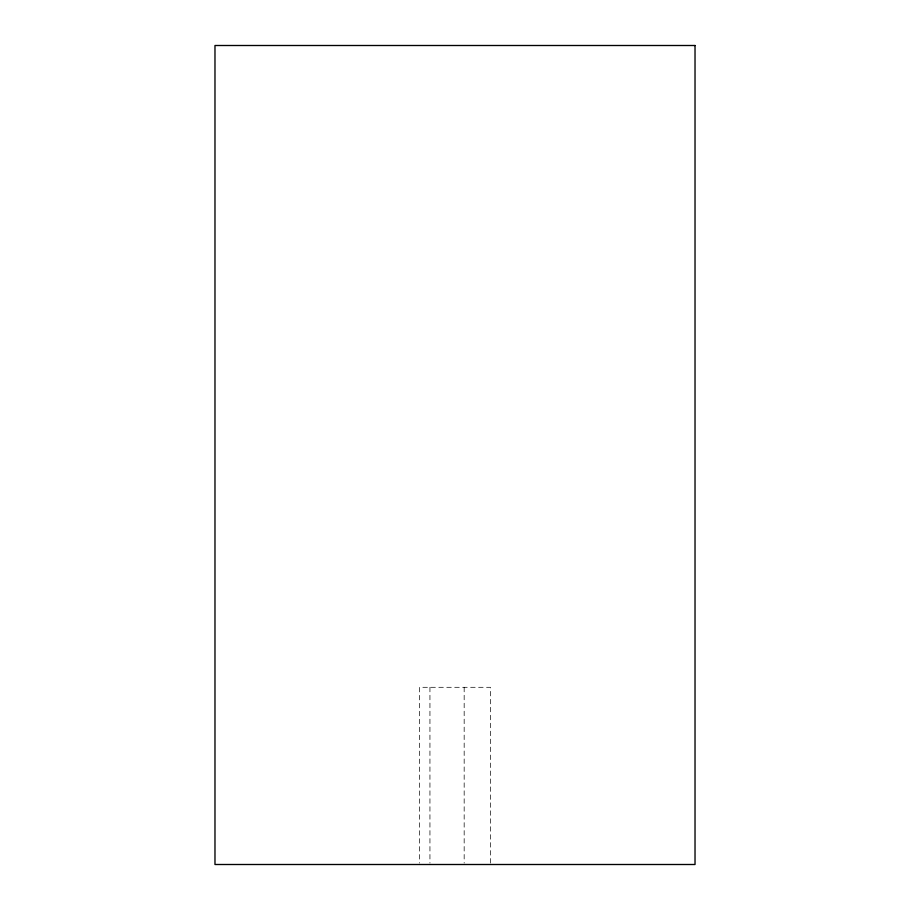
<?xml version="1.0" encoding="UTF-8"?>
<svg xmlns="http://www.w3.org/2000/svg" width="910" height="910" viewBox="0 0 910 910"><rect width="100%" height="100%" fill="white"/><g stroke="black" fill="none" stroke-linecap="round" stroke-linejoin="round"><path stroke-width="0.68" stroke-dasharray="4.55 3.41" d="M490.445 863.078L490.445 687.3L419.555 687.3L419.555 863.078M464.168 687.3L464.168 863.078M429.941 687.3L429.941 863.078"/><path stroke-width="1.36" d="M695.024 45.5L214.976 45.5L214.976 864.5L695.024 864.5L695.024 45.5"/></g></svg>
